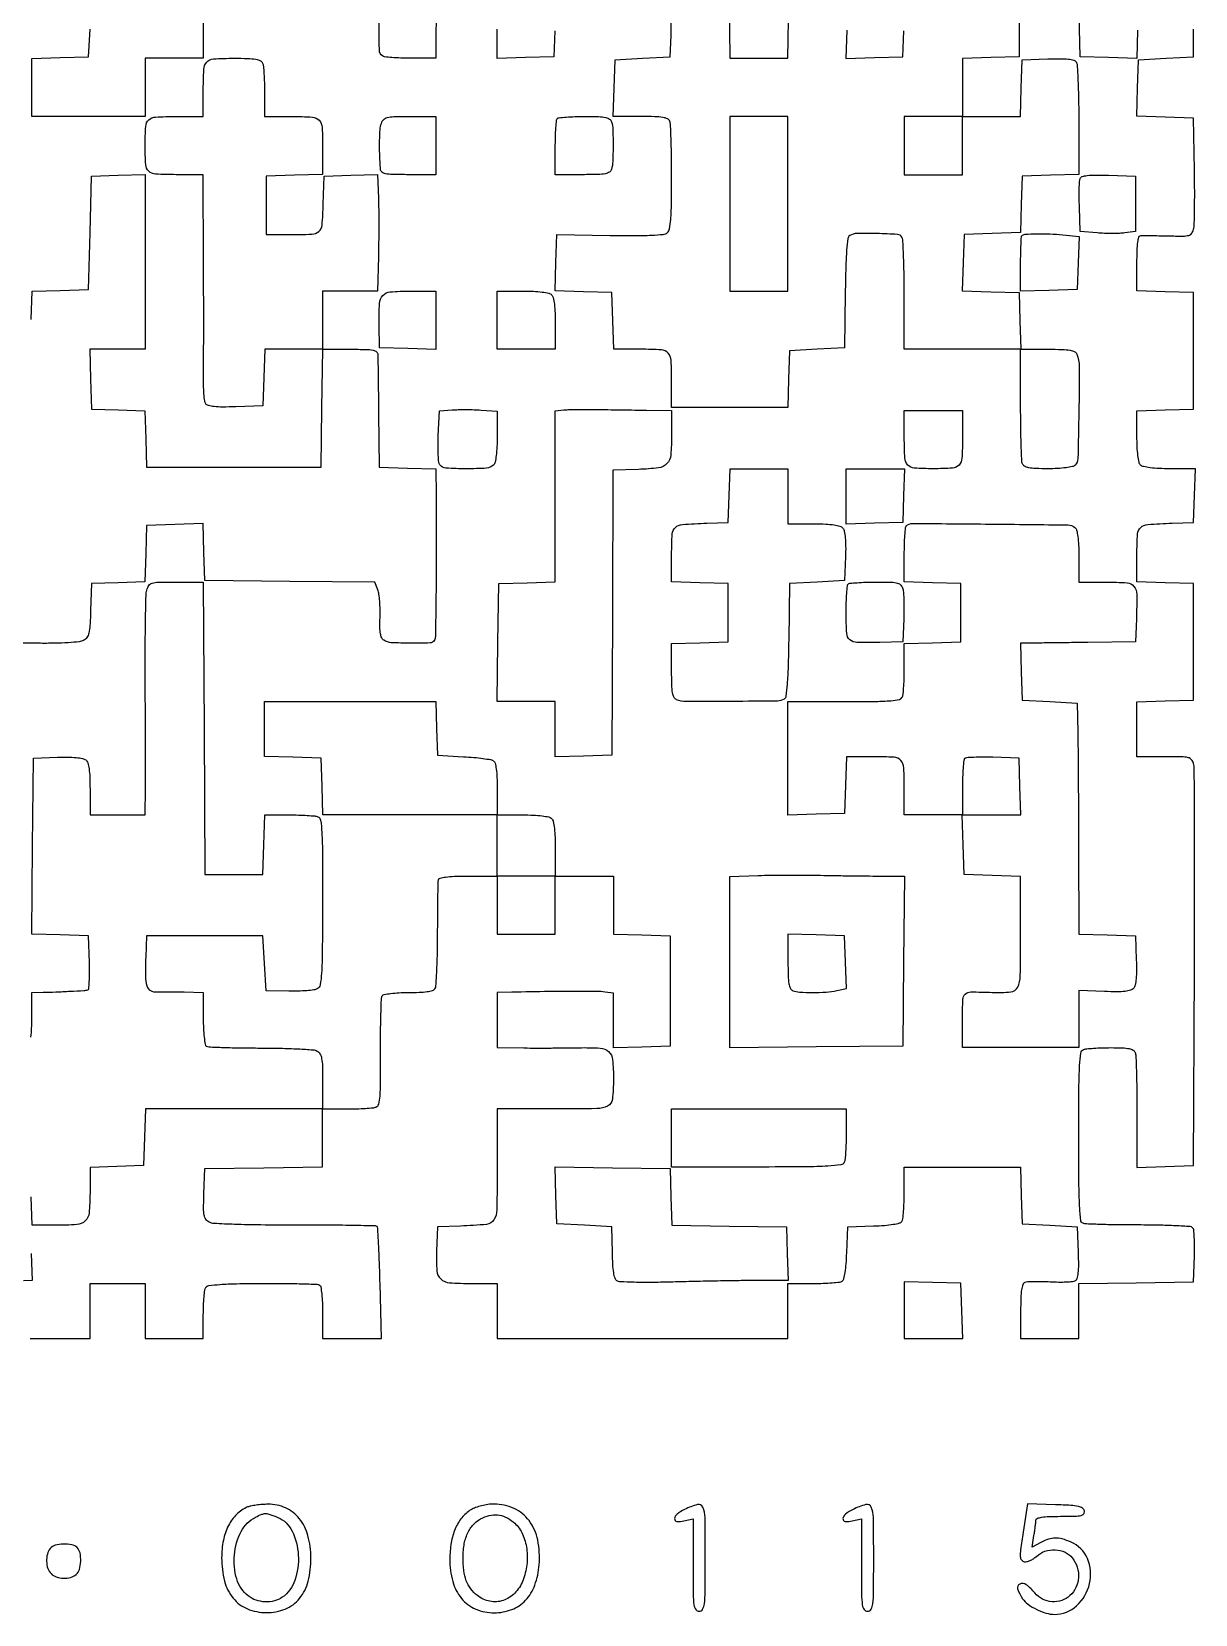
# Model space of a CAD drawing. Extents: x 156 to 936, y 100 to 969.
# Drawn here: x 556 to 936, y 100 to 617 of the extents above; entities that cross this region are included whole.
import ezdxf

# ---------------------------------------------------------------- set-up
doc = ezdxf.new("R2010")
doc.units = 0

msp = doc.modelspace()

# ---------------------------------------------------------------- linework, layer by layer
for points in [[(612, 627), (612, 608), (602.5, 608), (593, 608), (593, 598.5), (593, 589), (574.5, 589), (556, 589), (556, 598.462474), (556, 607.924948), (565.25, 608.212474), (574.5, 608.5), (575, 617.5)], [(783.772065, 626.75), (784.044131, 608), (793.5, 608), (802.955869, 608), (803.227935, 626.75)], [(917.211984, 617.212977), (916.923969, 607.925954), (907.711984, 608.212977), (898.5, 608.5), (898, 627)], [(726.793098, 616.914347), (726.5, 608.5), (717.25, 608.212474), (708, 607.924948), (708, 617.462474)]]:
    msp.add_lwpolyline(points)
for points in [[(688.176663, 623.429085, 0.011759), (688, 615.918213), (688, 608), (679.75, 608.015313, -0.008248), (676.516846, 608.074656, -0.011514), (673.629687, 608.241942, -0.008045), (671.243323, 608.474132, -0.130876), (670.5, 608.765313, -0.235927), (669.520804, 610.675047, -0.002183), (669.422056, 627.023134, -0.002149)], [(878.5, 627), (878.5, 608.5), (869.25, 608.212474), (860, 607.924948), (860, 598.462474), (860, 589), (850.5, 589), (841, 589), (841, 579.5), (841, 570), (850.5, 570), (860, 570), (860, 579.5), (860, 589), (869.462474, 589), (878.924948, 589), (879.212474, 598.25), (879.5, 607.5), (887.914347, 607.793098, -0.008519), (891.914541, 607.864234, -0.027159), (894.5815, 607.721251, -0.039341), (896.340297, 607.389362, -0.187221), (897.149034, 606.793098, -0.12803), (897.478364, 605.767307, -0.00301), (897.732898, 600.676808, -0.006456), (897.919378, 594.668784, -0.004313), (897.984687, 587.787526), (898, 570.075052), (888.75, 569.787526), (879.5, 569.5), (879.212964, 560.287036), (878.925929, 551.074071), (869.712964, 550.787036), (860.5, 550.5), (860.212977, 541.288016), (859.925954, 532.076031), (869.212977, 531.788016), (878.5, 531.5), (878.787526, 522.25), (879.075052, 513), (860.037526, 513), (841, 513), (840.984687, 530.75, 0.003858), (840.925634, 537.634149, 0.005853), (840.758058, 543.617524, 0.002454), (840.530457, 548.715692, 0.132633), (840.234687, 549.628806, 0.237097), (838.756577, 550.491336, 0.008782), (832.113077, 550.790932, 0.011738), (825.598675, 550.817174, 0.134332), (823.159432, 550.098535, 0.227424), (822.548957, 549.146067, 0.011445), (822.17048, 545.368184, 0.012509), (821.884702, 539.871278, 0.003673), (821.719252, 531.421979), (821.5, 513.5), (812.5, 513), (803.5, 512.5), (803.212474, 503.25), (802.924948, 494), (783.962474, 494), (765, 494), (765, 501.918213, 0.011384), (764.829682, 509.397656, 0.174757), (763.860252, 511.745668, 0.195866), (761.658129, 512.79962, 0.014889), (754.930537, 513), (746.075052, 513), (745.787526, 522.25), (745.5, 531.5), (736.212977, 531.788016), (726.925954, 532.076031), (727.212977, 541.288016), (727.5, 550.5), (744.825251, 550.190008, 0.003925), (752.945492, 550.108479, 0.012172), (758.423299, 550.229853, 0.012518), (762.231328, 550.502714, 0.150153), (763.575251, 551.062453, 0.177077), (764.314871, 552.331896, 0.024492), (764.711193, 555.409827, 0.016359), (764.940711, 560.356134, 0.003413), (765, 569.040657, 0.003363), (764.955938, 575.590857, 0.004891), (764.821697, 581.367318, 0.002541), (764.635568, 586.250423, 0.080983), (764.393011, 587.418213, 0.192751), (763.652499, 588.217512, 0.069706), (762.148072, 588.688728, 0.034414), (759.556376, 588.937123, 0.006687), (754.855485, 589), (745.924948, 589), (746.212474, 598.25), (746.5, 607.5), (755.5, 608), (764.5, 608.5), (764.800912, 615.479083, 0.019865), (764.827655, 623.427676, 0.25447)], [(555.5, 190), (575, 190), (575, 199), (575, 208), (584, 208), (593, 208), (593, 199), (593, 190), (602.5, 190), (612, 190), (612.015313, 197.75, -0.00929), (612.078179, 200.807951, -0.01233), (612.255552, 203.584596, -0.009703), (612.503775, 205.877069, -0.11011), (612.811646, 206.729477, -0.22452), (613.785829, 207.344521, -0.012533), (617.450972, 207.698822, -0.01292), (622.850637, 207.944493, -0.00364), (631.280009, 208.048583, -0.003343), (638.132302, 208.037494, -0.00512), (644.07024, 207.927372, -0.001943), (649.157801, 207.761103, -0.129979), (649.983676, 207.510089, -0.217924), (650.385658, 206.907221, -0.011837), (650.701455, 204.586938, -0.016662), (650.926262, 201.720885, -0.01124), (651, 198.440983), (651, 190), (660.589464, 190), (670.178929, 190), (669.74334, 208.012791, 0.002823), (669.536153, 214.957962, 0.004488), (669.271975, 220.898055, 0.001167), (668.983721, 226.062863, 0.183859), (668.750371, 226.582962, 0.193548), (668.219122, 226.809471, 0.000591), (660.670565, 226.956534, 0.003229), (652.098715, 227.058036, 0.001999), (642.027354, 227.071991, -0.002943), (630.799254, 227.108755, -0.006469), (622.214923, 227.298484, -0.004155), (615.587532, 227.585933, -0.11038), (613.891327, 228.05816, -0.116988), (612.848096, 228.981137, -0.108872), (612.296297, 230.298453, -0.047384), (612.103737, 232.555997, -0.006429), (612.210468, 237.306341), (612.5, 245.5), (631.75, 245.771593), (651, 246.043186), (651, 255.521593), (651, 265), (658.918213, 265, 0.007109), (662.067069, 265.044776, 0.008958), (664.979143, 265.179854, 0.007391), (667.407152, 265.372186, 0.06825), (668.431974, 265.61227, 0.244064), (669.303346, 266.594584, 0.041011), (669.729575, 269.156279, 0.01963), (669.931286, 273.774994, 0.002599), (669.923371, 283.561506, -0.00353), (669.930449, 290.281867, -0.005383), (670.040577, 296.1144, -0.002138), (670.20976, 301.100033, -0.129562), (670.468626, 301.949236, -0.212003), (671.085084, 302.370436, -0.014759), (673.21, 302.696074, -0.018614), (675.888158, 302.925143, -0.012026), (679, 303, 0.010596), (682.502241, 303.074227, 0.025122), (685.097841, 303.315308, 0.030263), (686.926361, 303.692359, 0.185205), (687.690983, 304.25, 0.128852), (688.016707, 305.239117, 0.003271), (688.279081, 309.979688, 0.006777), (688.47649, 315.586609, 0.004547), (688.556952, 322, -0.001066), (688.592765, 328.413481, -0.001592), (688.653882, 334.020312, -0.000662), (688.727864, 338.821572, -0.034137), (688.806952, 339.75, -0.294833), (689.337389, 340.346737, -0.035635), (691.144135, 340.712025, -0.025024), (694.011735, 340.936767, -0.007044), (698.5, 341), (708, 341), (708, 331.5), (708, 322), (717.5, 322), (727, 322), (727, 331.5), (727, 341), (736.5, 341), (746, 341), (746, 331.537526), (746, 322.075052), (755.25, 321.787526), (764.5, 321.5), (764.5, 303.5), (764.5, 285.5), (755.25, 285.212474), (746, 284.924948), (746, 293.848975), (746, 302.773001), (743.25, 303.153287, 0.031661), (740.518653, 303.356088, 0.003179), (733.979502, 303.385228, 0.00325), (725.032984, 303.310064, 0.00129), (712.75, 303.09531), (708, 303), (708, 294), (708, 285), (716.75, 284.906082, 0.002418), (720.762235, 284.882421, 0.001368), (725.62411, 284.890566, 0.001366), (730.526104, 284.925579, 0.002246), (734.672502, 284.985146, -0.018785), (741.663365, 284.854338, -0.172549), (744.418594, 283.695911, -0.187123), (745.705564, 281.105428, -0.022785), (746, 274.647529, -0.027758), (745.639958, 268.167132, -0.256016), (744.079378, 265.945033, -0.111012), (740.595536, 265.106701, -0.003756), (726.393011, 265), (708, 265), (708, 246.519052, -0.003808), (707.889657, 232.030744, -0.133381), (706.959562, 228.801452, -0.237188), (704.559671, 227.29884, -0.014978), (696, 226.75303), (688.5, 226.5), (688.203802, 218.520365, 0.025208), (688.288689, 212.139667, 0.193772), (689.555377, 209.493873, 0.168774), (692.405548, 208.264937, 0.018176), (699.69113, 208), (708, 208), (708, 199), (708, 190), (755.5, 190), (803, 190), (803, 199), (803, 208), (811.25, 208.015313, 0.008579), (814.497876, 208.077072, 0.011582), (817.430835, 208.251296, 0.008725), (819.854929, 208.494381, 0.112667), (820.706033, 208.797157, 0.192561), (821.236162, 209.533237, 0.02067), (821.666992, 211.63313, 0.020911), (822.005667, 214.460658, 0.010674), (822.206033, 218.031844), (822.5, 226.5), (830.968156, 226.793967, 0.010674), (834.539342, 226.994333, 0.020911), (837.36687, 227.333008, 0.02067), (839.466763, 227.763838, 0.192561), (840.202843, 228.293967, 0.112667), (840.505619, 229.145071, 0.008725), (840.748704, 231.569165, 0.011582), (840.922928, 234.502124, 0.008579), (840.984687, 237.75), (841, 246), (859.962474, 246), (878.924948, 246), (879.212474, 236.75), (879.5, 227.5), (888.5, 227), (897.5, 226.5), (897.793098, 218.085653, -0.008525), (897.86398, 214.097108, -0.026999), (897.721849, 211.431271, -0.038792), (897.392979, 209.671951, -0.190993), (896.801704, 208.877446, -0.113704), (895.944752, 208.586656, -0.01277), (893.880669, 208.431217, -0.014971), (891.38079, 208.381998, -0.011628), (888.661509, 208.473149, 0.008265), (885.933618, 208.582955, 0.010429), (883.407566, 208.590139, 0.008697), (881.30157, 208.515539, 0.078563), (880.402903, 208.324367, 0.218412), (879.719702, 207.625856, 0.049185), (879.304572, 205.972212, 0.029477), (879.065407, 203.283816, 0.007448), (879, 198.893011), (879, 190), (888.5, 190), (898, 190), (898, 198.977935), (898, 207.955869), (916.75, 208.227935), (935.5, 208.5), (935.792979, 216.907021, 0.010281), (935.839885, 220.193128, 0.014674), (935.735951, 223.108424, 0.010537), (935.52991, 225.49676, 0.171211), (935.187424, 226.212576, 0.182288), (934.389009, 226.573715, 0.003293), (929.645025, 226.847166, 0.007725), (924.049753, 227.046122, 0.005024), (917.581456, 227.111111, -0.003074), (911.075329, 227.151111, -0.004522), (905.35971, 227.273095, -0.002192), (900.510991, 227.44173, -0.081998), (899.437012, 227.662544, -0.281739), (898.626706, 228.717137, -0.013811), (898.267891, 233.291105, -0.010996), (898.050586, 240.866874, -0.001671), (898, 256, -0.001489), (898.047468, 271.940217, -0.012425), (898.269693, 279.152025, -0.020851), (898.66945, 283.245492, -0.272818), (899.581787, 284.393011, -0.066654), (900.581709, 284.630616, -0.008009), (902.846597, 284.821697, -0.009419), (905.55946, 284.955578, -0.007618), (908.474799, 285, -0.009092), (912.220641, 284.931881, -0.040223), (914.40921, 284.675157, -0.077051), (915.715136, 284.197023, -0.176711), (916.393011, 283.418213, -0.081739), (916.635941, 282.239742, -0.00228), (916.821697, 277.026577, -0.004617), (916.955962, 270.875559, -0.003148), (917, 263.880687), (917, 245.924948), (926.25, 246.212474), (935.5, 246.5), (935.775965, 311, 0.000804), (935.842421, 335.887072, 0.001273), (935.810766, 357.214063, 0.000271), (935.725021, 375.961991, 0.0582), (935.506913, 377.75, 0.122617), (934.85145, 379.003915, 0.154504), (933.732859, 379.672196, 0.053326), (931.548599, 379.947537, 0.004711), (925.980948, 380), (917, 380), (917, 388.962474), (917, 397.924948), (926.25, 398.212474), (935.5, 398.5), (935.5, 417.5), (935.5, 436.5), (926.25, 436.787526), (917, 437.075052), (917, 446.018474, -0.014194), (917.190094, 452.713321, -0.199365), (918.215838, 454.834916, -0.165063), (920.527107, 455.811311, -0.009054), (928.5, 456.245668), (935.5, 456.5), (935.788933, 465.25), (936.077866, 474), (927.738933, 474, -0.011007), (924.191211, 474.078112, -0.020282), (921.315326, 474.321952, -0.021049), (919.141383, 474.688939, -0.145022), (918.2, 475.2, -0.144682), (917.689961, 476.138013, -0.021131), (917.322617, 478.298731, -0.02038), (917.078344, 481.152513, -0.011159), (917, 484.662474), (917, 492.924948), (926.25, 493.212474), (935.5, 493.5), (935.5, 512.5), (935.5, 531.5), (926.25, 531.787526), (917, 532.075052), (917, 541.037526, -0.00744), (917.063008, 545.271671, -0.02682), (917.287754, 547.96063, -0.04033), (917.655897, 549.625425, -0.306589), (918.25, 550.103467, -0.021515), (919.076863, 550.136195, -0.001507), (921.397508, 550.121163, -0.002134), (924.165553, 550.083074, -0.001605), (927.209602, 550.018417, 0.005646), (932.010131, 549.955262, 0.063929), (933.891915, 550.19329, 0.171243), (934.879098, 550.858136, 0.099633), (935.494778, 552.16495, 0.053713), (935.711545, 553.768641, 0.003003), (935.817507, 558.807829, 0.004598), (935.852496, 564.817956, 0.00335), (935.785177, 571.5), (935.5, 588.5), (926.212977, 588.788016), (916.925954, 589.076031), (917.212977, 598.288016), (917.5, 607.5), (926.5, 608), (935.5, 608.5), (935.5, 617.5)], [(822.211971, 617.211971), (821.923942, 607.923942), (831.211971, 608.211971), (840.5, 608.5), (840.793967, 616.968156, -0.010674)], [(555.787036, 522.712964), (556.074071, 531.925929), (565.287036, 532.212964), (574.5, 532.5), (575, 551), (575.5, 569.5), (584.25, 569.788933), (593, 570.077866), (593, 541.538933), (593, 513), (583.963788, 513), (574.927576, 513), (575.213788, 503.25), (575.5, 493.5), (584.212982, 493.211607), (592.925964, 492.923214), (593.212982, 483.711607), (593.5, 474.5), (622, 474.5), (650.5, 474.5), (650.771593, 493.75), (651.043186, 513), (641.559119, 513), (632.075052, 513), (631.787526, 503.75), (631.5, 494.5), (622.58457, 494.208654, -0.007944), (618.332898, 494.137309, -0.025705), (615.513495, 494.279833, -0.03681), (613.653136, 494.60971, -0.185161), (612.8057, 495.208654, -0.117273), (612.472739, 496.104403, -0.01088), (612.233776, 498.470667, -0.013533), (612.084856, 501.341813, -0.010219), (612.071215, 504.5, 0.003322), (612.115936, 509.220147, 0.000511), (612.132889, 518.595312, 0.000571), (612.128948, 529.6562, 0.000496), (612.100084, 541.25), (612, 570), (603.106989, 570, -0.013336), (596.429165, 570.178146, -0.177094), (594.202154, 571.129957, -0.190499), (593.197642, 573.264457, -0.015844), (593, 579.5, -0.015844), (593.197642, 585.735543, -0.190499), (594.202154, 587.870043, -0.177094), (596.429165, 588.821854, -0.013336), (603.106989, 589), (612, 589), (612, 596.918213, -0.011337), (612.169516, 604.393226, -0.173918), (613.134562, 606.742703, -0.196524), (615.3277, 607.798229, -0.015117), (622, 608, -0.006853), (626.615452, 607.936736, -0.03487), (629.171299, 607.68772, -0.070374), (630.657806, 607.215888, -0.191418), (631.393011, 606.418213, -0.06844), (631.631074, 605.400281, -0.007317), (631.821697, 602.9751, -0.008902), (631.955615, 600.066073, -0.00705), (632, 596.918213), (632, 589), (640.893011, 589, -0.014732), (647.649006, 588.800898, -0.19511), (649.856224, 587.750156, -0.175559), (650.828717, 585.407908, -0.011491), (651, 577.955738), (651, 570.075052), (641.75, 569.787526), (632.5, 569.5), (632.5, 560), (632.5, 550.5), (639.5, 550.469005, 0.008889), (647.464579, 550.575329, 0.169105), (649.754113, 551.45327, 0.199065), (650.820505, 553.518745, 0.01308), (651.213926, 560.359681), (651.5, 569.5), (660.207246, 569.788309), (668.914492, 570.076619), (669.207246, 562.288309, -0.006726), (669.298293, 558.514339, -0.002901), (669.322782, 553.483128, -0.00287), (669.287037, 548.12706, -0.003796), (669.18946, 543.25), (668.878919, 532), (659.93946, 532), (651, 532), (651, 522.5), (651, 513), (660, 513, -0.005132), (665.148213, 512.947154, -0.042764), (667.465055, 512.700631, -0.126572), (668.589306, 512.166834, -0.218407), (669.027272, 511.25, -0.000629), (669.045193, 509.998923, -0.00002), (669.111959, 504.873438, -0.000038), (669.189954, 498.832095, -0.000027), (669.277272, 492), (669.5, 474.5), (678.75, 474.212474), (688, 473.924948), (688.06114, 465.212474, -0.001916), (688.117374, 447.563634, -0.003036), (688.01582, 432.444569, -0.000694), (687.828052, 419.199996, -0.13532), (687.456417, 417.929481, -0.251427), (686.074829, 417.130014, -0.008778), (679.671786, 417.037927, -0.012251), (673.417168, 417.211078, -0.128937), (671, 417.981733, -0.145042), (670.296549, 418.787634, -0.065655), (669.880608, 420.139776, -0.039696), (669.697883, 422.211865, -0.011575), (669.744484, 425.415828, 0.014584), (669.767238, 428.083735, 0.014739), (669.634065, 430.739012, 0.014689), (669.38236, 433.039877, 0.056305), (669.02527, 434.433535), (668.061571, 436.968254), (640.280786, 437.234127), (612.5, 437.5), (612.211984, 446.787023), (611.923969, 456.074046), (602.711984, 455.787023), (593.5, 455.5), (593.212982, 446.288393), (592.925964, 437.076786), (584.212982, 436.788393), (575.5, 436.5), (575.211278, 427.76446, -0.006717), (574.982155, 422.837825, -0.042881), (574.619535, 420.365203, -0.092602), (573.978095, 418.913279, -0.120255), (572.898558, 417.94571, -0.097176), (571.456775, 417.50342, -0.010071), (567.902961, 417.205027, -0.011564), (563.430998, 417.023813, -0.007219), (558.18728, 417.008414, 0.001455), (552.307766, 417.058921, 0.000781)], [(555.719836, 288.424422, 0.015758), (555.930842, 291.281803, 0.01055), (556, 294.559017), (556, 303), (559.75, 303.080346, 0.004643), (563.815716, 303.205238, 0.002988), (568.527142, 303.42198, 0.001541), (573.031003, 303.670078, 0.036642), (574.288933, 303.836282, 0.331503), (574.594963, 304.181027, 0.007435), (574.761243, 306.52222, 0.013764), (574.842842, 309.38375, 0.008498), (574.788933, 312.75), (574.5, 321.5), (565.234727, 321.787728), (555.969453, 322.075456), (556.234727, 350.787728), (556.5, 379.5), (564.344796, 379.793771, -0.01153), (567.735348, 379.842502, -0.021342), (570.485252, 379.701133, -0.023545), (572.568167, 379.405224, -0.126804), (573.594796, 378.921326, -0.145524), (574.251072, 377.939147, -0.03848), (574.673265, 376.078343, -0.027148), (574.9254, 373.342652, -0.009406), (575, 369.377555), (575, 361), (584, 361), (593, 361), (593.083844, 369.75, 0.00226), (593.109019, 374.722683, 0.000431), (593.106128, 383.760784, 0.00046), (593.083943, 394.31097, 0.000423), (593.041966, 405.159053, -0.002312), (593.041009, 415.561562, -0.00335), (593.144196, 424.748099, -0.001723), (593.310584, 432.529829, -0.055326), (593.56653, 434.409053, -0.089708), (594.24644, 435.911977, -0.177226), (595.300931, 436.658769, -0.062032), (597.340941, 436.94936, -0.004397), (603.098711, 437), (611.980606, 437), (612.240303, 389.25), (612.5, 341.5), (622, 341.5), (631.5, 341.5), (631.786212, 351.25), (632.072424, 361), (639.954425, 361, -0.00708), (643.088399, 360.955618, -0.008931), (645.985679, 360.821719, -0.007355), (648.401214, 360.631094, -0.068342), (649.418015, 360.393087, -0.272447), (650.327914, 359.250255, -0.021452), (650.721615, 355.226208, -0.012615), (650.93053, 348.122153, -0.001507), (650.948701, 332.400922, -0.001426), (650.872412, 316.209795, -0.013588), (650.632107, 309.295257, -0.027507), (650.185933, 305.496428, -0.239318), (649.198898, 304.175475, -0.083104), (648.127849, 303.851829, -0.011358), (645.795926, 303.606281, -0.012799), (642.996123, 303.447639, -0.010497), (640, 303.41764), (632.5, 303.5), (632, 312.5), (631.5, 321.5), (612.5, 321.5), (593.5, 321.5), (593.199088, 314.520917, 0.011562), (593.073737, 308.243723, 0.075613), (593.556157, 305.13787, 0.187618), (594.748394, 303.651285, 0.148891), (596.769349, 303.181706, -0.013226), (598.224554, 303.241195, -0.003569), (600.533809, 303.257983, -0.003611), (603.15689, 303.239384, -0.003735), (605.75, 303.182888), (612, 303), (612, 294.559017, 0.010998), (612.072133, 291.280057, 0.016347), (612.292105, 288.417042, 0.01144), (612.600851, 286.096126, 0.218923), (612.994399, 285.503461, 0.128342), (613.799337, 285.255977, 0.002057), (618.595019, 285.06942, 0.005251), (624.20127, 284.933359, 0.00344), (630.663947, 284.888889, -0.00546), (637.185457, 284.817672, -0.007762), (642.978466, 284.601123, -0.004729), (647.823453, 284.298669, -0.105285), (649.169548, 283.909261, -0.140076), (650.125254, 282.98303, -0.085379), (650.671636, 281.497172, -0.039185), (650.93676, 278.949716, -0.006343), (651, 273.964816), (651, 265), (622.037526, 265), (593.075052, 265), (592.787526, 255.75), (592.5, 246.5), (583.75, 246.211067), (575, 245.922134), (575, 237.496251, -0.022453), (574.70945, 231.029338, -0.186288), (573.433752, 228.442495, -0.169716), (570.685828, 227.254489, -0.01796), (563.603267, 227), (556.075052, 227), (555.787526, 236.25)], [(555.788933, 217.75), (556.077866, 209), (553.288933, 208.844005, -0.011673)]]:
    msp.add_lwpolyline(points, format="xyb")
for points in [[(688, 579.5), (688, 570), (679, 570, -0.005267), (673.877809, 570.053958, -0.042155), (671.532161, 570.301937, -0.119524), (670.365396, 570.833523, -0.212374), (669.880272, 571.75, -0.009008), (669.62874, 576.746987, -0.012986), (669.60082, 581.172976, -0.013319), (669.767035, 584.760418, -0.06481), (670.175261, 586.75, -0.111269), (670.944688, 587.995342, -0.140504), (672.117125, 588.661281, -0.053935), (674.280606, 588.943267, -0.005461), (679.475249, 589), (688, 589)], [(745.385074, 587.25, -0.064154), (745.782024, 584.799967, -0.008578), (745.862406, 579.558278, -0.008864), (745.760004, 574.320747, -0.059214), (745.356825, 571.75, -0.183484), (744.682458, 570.838152, -0.097174), (743.356761, 570.312736, -0.040034), (740.912197, 570.058633, -0.005887), (735.932612, 570), (727, 570), (727, 578.833333, -0.007039), (727.048334, 582.266524, -0.010477), (727.195833, 585.267708, -0.005871), (727.400808, 587.76784, -0.174709), (727.666667, 588.333333, -0.172877), (728.226043, 588.598749, -0.006541), (730.565622, 588.804167, -0.011105), (733.383612, 588.95164, -0.007519), (736.599279, 589, -0.006682), (741.156248, 588.939097, -0.042497), (743.454768, 588.681349, -0.099305), (744.721041, 588.154059, -0.174105)], [(916.5, 560.5), (916.5, 551.5), (913, 551, -0.025271), (911.275512, 550.842002, -0.010209), (908.9125, 550.79375, -0.010071), (906.362159, 550.845125, -0.012595), (904, 551), (898.5, 551.5), (898.205027, 559.411609, -0.006757), (898.130652, 562.542211, -0.008847), (898.151984, 565.403842, -0.006825), (898.2445, 567.787219, -0.078651), (898.438673, 568.700781, -0.222283), (899.127059, 569.364206, -0.05328), (900.715903, 569.724548, -0.030281), (903.338027, 569.871594, -0.007113), (907.733647, 569.789171), (916.5, 569.5)], [(892.787814, 550.382182), (898.075629, 549.846638), (897.787814, 541.173319), (897.5, 532.5), (888.25, 532.212474), (879, 531.924948), (879, 540.795808, -0.004454), (879.030559, 544.225975, -0.00692), (879.124207, 547.183248, -0.002644), (879.252444, 549.70626, -0.186278), (879.422831, 550.083333, -0.181623), (880.477265, 550.552605, -0.009261), (884.285458, 550.708361, -0.015059), (888.574282, 550.675087, -0.015767)], [(688, 522.462474), (688, 512.924948), (678.782483, 513.212474), (669.564966, 513.5), (669.444772, 521, -0.016191), (669.559222, 527.997078, -0.175149), (670.631206, 530.564595, -0.189783), (673.056382, 531.746259, -0.019575), (679.535184, 532), (688, 532)], [(725.8, 530.8, -0.144849), (726.310542, 529.860329, -0.021091), (726.677711, 527.693122, -0.020332), (726.92177, 524.828493, -0.011084), (727, 521.3), (727, 513), (717.5, 513), (708, 513), (708, 522.5), (708, 532), (716.3, 532, -0.011084), (719.828493, 531.92177, -0.020332), (722.693122, 531.677711, -0.021091), (724.860329, 531.310542, -0.144849)], [(897.393011, 511.418213, -0.09206), (898.145544, 507.347604, -0.003894), (898.019097, 492.616753, -0.00225), (897.699267, 477.295436, -0.192327), (896.8, 475.2, -0.142062), (895.888147, 474.698102, -0.021703), (893.825282, 474.327993, -0.021121), (891.136184, 474.08019, -0.012415), (887.906989, 474, -0.008396), (883.936493, 474.066678, -0.038703), (881.652556, 474.321129, -0.075375), (880.30029, 474.797625, -0.180715), (879.606989, 475.581787, -0.081716), (879.364071, 476.759931, -0.002287), (879.178303, 481.9624, -0.004625), (879.044039, 488.101301, -0.003154), (879, 495.081787), (879, 513), (887.893011, 513, -0.00673), (892.571713, 512.937024, -0.034532), (895.154102, 512.688469, -0.06988), (896.653872, 512.217093, -0.192406)], [(708, 484.60745, -0.01127), (707.921487, 481.124654, -0.020452), (707.676896, 478.286781, -0.02119), (707.309293, 476.135567, -0.144437), (706.8, 475.2, -0.183586), (704.503234, 474.168066, -0.015501), (697.901061, 473.982213, -0.014408), (691.273847, 474.192173, -0.219069), (689.299234, 475.25, -0.136664), (688.948385, 476.138671, -0.012375), (688.756713, 478.540846, -0.01533), (688.685847, 481.466635, -0.011392), (688.780293, 484.69756), (689.207007, 492.895119), (693.353504, 493.19756, -0.012965), (695.315435, 493.289605, -0.006305), (697.824154, 493.310534, -0.006249), (700.437301, 493.266715, -0.008973), (702.75, 493.15745), (708, 492.814901)], [(756.75, 493.10866), (765, 493), (765, 485.19113, -0.021303), (764.712738, 478.452008, -0.170444), (763.4562, 475.659626, -0.173674), (760.742164, 474.293284, -0.022303), (754.142024, 473.778245), (745.784048, 473.5), (745.642024, 427), (745.5, 380.5), (736.25, 380.212474), (727, 379.924948), (727, 388.962474), (727, 398), (717.478407, 398), (707.956814, 398), (708.228407, 417.25), (708.5, 436.5), (717.75, 436.787526), (727, 437.075052), (727, 464.971103), (727, 492.867155), (729.75, 493.183578, -0.020403), (731.297732, 493.297944, -0.004168), (734.042188, 493.365532, -0.004384), (737.235536, 493.389538, -0.004104), (740.5, 493.35866, 0.000363), (744.159006, 493.29667, 0.000208), (748.573437, 493.22692, 0.000208), (753.011616, 493.160484, 0.000346)], [(860, 484.106989, -0.013336), (859.821854, 477.429165, -0.177094), (858.870043, 475.202154, -0.190499), (856.735543, 474.197642, -0.015844), (850.5, 474, -0.015844), (844.264457, 474.197642, -0.190499), (842.129957, 475.202154, -0.177094), (841.178146, 477.429165, -0.013336), (841, 484.106989), (841, 493), (850.5, 493), (860, 493)], [(803, 465), (803, 456), (811.377555, 456, -0.009406), (815.342652, 455.9254, -0.027148), (818.078343, 455.673265, -0.03848), (819.939147, 455.251072, -0.145524), (820.921326, 454.594796, -0.126804), (821.405224, 453.568167, -0.023545), (821.701133, 451.485252, -0.021342), (821.842502, 448.735348, -0.01153), (821.793771, 445.344796), (821.5, 437.5), (812.5, 437), (803.5, 436.5), (803.226647, 418.044584, -0.003561), (803.035521, 409.331725, -0.012194), (802.732937, 403.675066, -0.01105), (802.342971, 399.785498, -0.224357), (801.726647, 398.809897, -0.139323), (799.565733, 398.167174, -0.001615), (784.486505, 398.031392, -0.002285), (769.754359, 398.013648, -0.091011), (766.581787, 398.606989, -0.192061), (765.783328, 399.344751, -0.070053), (765.311792, 400.839867, -0.03465), (765.063076, 403.412948, -0.006773), (765, 408.069463), (765, 416.924948), (774.25, 417.212474), (783.5, 417.5), (783.5, 427), (783.5, 436.5), (774.25, 436.787526), (765, 437.075052), (765, 446.018474, -0.014194), (765.190094, 452.713321, -0.199365), (766.215838, 454.834916, -0.165063), (768.527107, 455.811311, -0.009054), (776.5, 456.245668), (783.5, 456.5), (783.788933, 465.25), (784.077866, 474), (793.538933, 474), (803, 474)], [(896.737036, 454.803278, -0.160128), (897.299915, 453.906493, -0.027446), (897.681032, 451.904037, -0.023191), (897.924577, 449.106067, -0.010113), (898, 445.377555), (898, 437), (906.980948, 437, -0.017192), (913.752097, 436.767116, -0.20709), (916.017836, 435.595696, -0.171789), (916.939951, 433.02952, -0.011142), (916.798618, 424.988223), (916.5, 417.5), (901, 417.298287, 0.000033), (894.824091, 417.217513, 0.000041), (889.087414, 417.141643, 0.000033), (884.271212, 417.077239, 0.000312), (882.212474, 417.048287), (878.924948, 417), (879.212474, 407.75), (879.5, 398.5), (888.5, 398), (897.5, 397.5), (897.670976, 388, -0.002374), (897.742092, 382.632423, -0.000468), (897.814941, 373.003211, -0.000496), (897.878173, 361.785333, -0.000461), (897.920976, 350.287526), (898, 322.075052), (907.25, 321.787526), (916.5, 321.5), (916.793771, 313.655204, -0.011559), (916.84217, 310.273852, -0.021189), (916.701223, 307.522092, -0.023197), (916.407018, 305.433375, -0.127282), (915.926516, 304.411457, -0.146513), (914.938809, 303.75425, -0.046044), (913.181635, 303.390478, -0.029245), (910.511406, 303.247105, -0.008463), (906.382745, 303.33695), (898, 303.661394), (898, 294.330697), (898, 285), (879, 285), (860, 285), (860, 294, -0.009036), (860.121822, 300.740614, -0.198521), (860.922758, 302.495865, -0.191866), (862.739711, 303.20402, -0.008357), (869.684577, 303.035926, 0.033542), (875.792074, 303.195655, 0.26383), (878.032459, 304.758538, 0.10785), (878.886598, 308.391551, 0.00401), (879, 322.529862), (879, 340.924948), (869.75, 341.212474), (860.5, 341.5), (860.213788, 351.25), (859.927576, 361), (850.463788, 361), (841, 361), (841, 368.918213, 0.011384), (840.829682, 376.397656, 0.174757), (839.860252, 378.745668, 0.195866), (837.658129, 379.79962, 0.014889), (830.930537, 380), (822.075052, 380), (821.787526, 370.75), (821.5, 361.5), (812.25, 361.212474), (803, 360.924948), (803, 379.462474), (803, 398), (821.393011, 398, 0.002472), (831.723448, 398.051073, 0.018295), (836.640441, 398.27975, 0.036273), (839.393178, 398.711497, 0.24904), (840.393011, 399.581787, 0.068336), (840.631047, 400.59865, 0.007357), (840.821697, 403.013877, 0.008933), (840.955612, 405.910777, 0.007082), (841, 409.044262), (841, 416.924948), (850.25, 417.212474), (859.5, 417.5), (859.5, 427), (859.5, 436.5), (850.25, 436.787526), (841, 437.075052), (841, 445.870859, -0.007097), (841.048533, 449.289852, -0.010554), (841.196628, 452.279527, -0.005952), (841.402491, 454.769004, -0.174487), (841.669373, 455.33604, -0.200667), (843.635009, 456.142473, -0.000731), (869.104544, 455.933327, -0.000825), (894.447782, 455.64632, -0.171592)], [(840.529566, 434.738223, -0.046297), (840.732976, 433.422419, -0.008315), (840.842764, 430.941177, -0.008911), (840.871285, 428.020953, -0.007951), (840.798618, 424.988223), (840.5, 417.5), (833, 417.315794, -0.010693), (825.51903, 417.292068, -0.176435), (823.226535, 418.174624, -0.201594), (822.193103, 420.28067, -0.014582), (822, 426.900721, -0.007093), (822.048337, 430.308076, -0.010548), (822.195833, 433.287503, -0.005945), (822.400859, 435.768532, -0.174504), (822.666667, 436.333333, -0.173043), (823.226591, 436.598788, -0.00648), (825.57982, 436.804167, -0.011049), (828.413417, 436.951642, -0.007476), (831.647615, 437, -0.005362), (836.756839, 436.945207, -0.057037), (838.81425, 436.664922, -0.156204), (839.885482, 435.994429, -0.11443)], [(688.211067, 389.25), (688.5, 380.5), (697, 380, -0.007979), (700.346792, 379.749484, -0.010698), (703.370312, 379.409226, -0.008061), (705.869389, 379.032598, -0.102535), (706.75, 378.690983, -0.188703), (707.314643, 377.905665, -0.029014), (707.689017, 375.983238, -0.024001), (707.92738, 373.22901, -0.009585), (708, 369.440983), (708, 361), (716.3, 361, -0.011084), (719.828493, 360.92177, -0.020332), (722.693122, 360.677711, -0.021091), (724.860329, 360.310542, -0.144849), (725.8, 359.8, -0.147006), (726.316915, 358.838945, -0.020534), (726.681818, 356.584848, -0.019692), (726.923212, 353.57572, -0.010168), (727, 349.8), (727, 341), (717.5, 341), (708, 341), (708, 351), (708, 361), (679.537526, 361), (651.075052, 361), (650.787526, 370.25), (650.5, 379.5), (641.25, 379.787526), (632, 380.075052), (632, 389.037526), (632, 398), (659.961067, 398), (687.922134, 398)], [(860.702644, 379.369311, 0.173269), (860.422807, 378.77838, 0.006396), (860.206402, 376.278277, 0.010972), (860.050964, 373.269043, 0.007416), (860, 369.833333), (860, 361), (869.537526, 361), (879.075052, 361), (878.787526, 370.25), (878.5, 379.5), (869.952644, 379.785977, 0.007913), (866.626528, 379.84459, 0.011703), (863.709672, 379.781547, 0.007016), (861.290922, 379.638564, 0.179987)], [(831.765819, 341.037566), (841.031637, 341), (840.765819, 313.25), (840.5, 285.5), (812.25, 285.234427), (784, 284.968853), (784, 312.946901), (784, 340.924948), (793.25, 341.212474, -0.004375), (797.512192, 341.307635, -0.002418), (802.720312, 341.353137, -0.00241), (807.999657, 341.348281, -0.003875), (812.5, 341.287566, 0.001274), (817.00143, 341.203418, 0.000792), (822.284334, 341.126499, 0.000794), (827.497552, 341.067131, 0.001436)], [(803, 313.144515, 0.006687), (803.062877, 308.443624, 0.034414), (803.311272, 305.851928, 0.069706), (803.782488, 304.347501, 0.192751), (804.581787, 303.606989, 0.078039), (806.798187, 303.133083, 0.014165), (811.014952, 303.021077, 0.0162), (815.448713, 303.172638, 0.032719), (818.912002, 303.6324), (822.074004, 304.264801), (821.787002, 312.8824), (821.5, 321.5), (812.25, 321.787526), (803, 322.075052)], [(822, 257.081787, -0.006906), (821.956553, 253.936322, -0.008768), (821.825431, 251.034629, -0.007138), (821.63892, 248.616176, -0.0689), (821.405721, 247.614908, -0.274993), (820.276471, 246.724532, -0.018881), (816.056676, 246.33014, -0.012041), (808.727387, 246.10026, -0.001524), (792.905721, 246.033408), (765, 246.000575), (765, 255.500287), (765, 265), (793.5, 265), (822, 265)], [(764.787236, 236.271928), (765.074471, 227.043857), (783.787236, 226.771928), (802.5, 226.5), (802.788933, 217.75), (803.077866, 209), (791.788933, 208.964118, 0.002609), (786.338236, 208.918354, 0.001143), (779.116124, 208.803516, 0.001131), (771.451536, 208.64676, 0.001515), (764.5, 208.467779, -0.005294), (758.270817, 208.354497, -0.007808), (752.801753, 208.39835, -0.004111), (748.200335, 208.544983, -0.13349), (747.144267, 208.878025, -0.176102), (746.511671, 209.707977, -0.035468), (746.078368, 211.544231, -0.026396), (745.784685, 214.251804, -0.009511), (745.644267, 218.124364), (745.5, 226.5), (736.5, 227), (727.5, 227.5), (727.21218, 236.772204), (726.924361, 246.044409), (745.71218, 245.772204), (764.5, 245.5)], [(626.5, 135.045972, 0.097352), (622.949624, 132.687818, 0.079403), (620.249811, 128.999983, 0.069163), (618.565078, 124.166054, 0.049353), (618, 118.455137, 0.062175), (618.94747, 110.865204, 0.109436), (621.776941, 105.244773, 0.124591), (626.40957, 101.806351, 0.095583), (632.610151, 100.549364, 0.098987), (638.783167, 101.72317, 0.126064), (643.4295, 105.154087, 0.109941), (646.268322, 110.813368, 0.063011), (647.187537, 118.431117, 0.064995), (646.195424, 125.703943, 0.102785), (643.354316, 131.293805, 0.119086), (638.881425, 134.755614, 0.109222), (633.173275, 135.936614, 0.015176), (631.237406, 135.851552, 0.014606), (629.285274, 135.648841, 0.014698), (627.577076, 135.369537, 0.050225)], [(699.419965, 134.114322, 0.085609), (696.481891, 131.545765, 0.069499), (694.317646, 127.958285, 0.059933), (692.988711, 123.410963, 0.040024), (692.529855, 118, 0.067474), (693.481263, 110.731226, 0.106909), (696.358677, 105.175789, 0.120116), (700.986593, 101.724342, 0.100767), (707, 100.5, 0.091739), (712.76054, 101.565898, 0.113386), (717.279253, 104.602816, 0.103178), (720.305609, 109.565363, 0.065568), (721.728573, 116.207362, 0.070098), (721.244791, 124.278371, 0.110468), (718.427275, 130.589602, 0.12576), (713.51356, 134.568553, 0.108032), (707, 135.992524, 0.032595), (704.983197, 135.86091, 0.028147), (702.897258, 135.467066, 0.029083), (700.965057, 134.867162, 0.047135)], [(769.25, 134.254619, 0.046978), (766.748702, 132.701445, 0.216999), (765.961039, 131.238351, 0.405652), (766.705805, 130.361725, 0.078161), (769, 130.5), (772, 131.158911), (772, 116.079455, 0.002207), (772.042022, 106.557237, 0.030768), (772.283158, 103.134932, 0.11903), (772.881934, 101.585666, 0.246054), (774, 101, 0.267644), (775.131287, 101.652291, 0.103099), (775.721429, 103.4375, 0.026629), (775.959338, 107.362042, 0.001825), (776, 118.5, 0.003467), (775.908835, 131.645842, 0.098041), (775.203983, 134.963736, 0.372048), (773.429404, 135.828959, 0.050814)], [(824.25, 134.254619, 0.046978), (821.748702, 132.701445, 0.216999), (820.961039, 131.238351, 0.405652), (821.705805, 130.361725, 0.078161), (824, 130.5), (827, 131.158911), (827, 116.079455, 0.002207), (827.042022, 106.557237, 0.030768), (827.283158, 103.134932, 0.11903), (827.881934, 101.585666, 0.246054), (829, 101, 0.267644), (830.131287, 101.652291, 0.103099), (830.721429, 103.4375, 0.026629), (830.959338, 107.362042, 0.001825), (831, 118.5, 0.003467), (830.908835, 131.645842, 0.098041), (830.203983, 134.963736, 0.372048), (828.429404, 135.828959, 0.050814)], [(879.822571, 126.786048, 0.003577), (878.999618, 121.052891, 0.043237), (878.890649, 118.830579, 0.152632), (879.275793, 117.743005, 0.189734), (880.182083, 117.184222, 0.104083), (881.014748, 117.209144, 0.044311), (882.076667, 117.568026, 0.041305), (883.181222, 118.167197, 0.042633), (884.15977, 118.934222, -0.106024), (886.944229, 120.598641, -0.094235), (890.289976, 121.068741, -0.096556), (893.50597, 120.278881, -0.118279), (895.92742, 118.365141, -0.183747), (897.910487, 112.02359, -0.193217), (895.12116, 106.130754, -0.210044), (889.264499, 104.105683, -0.200141), (883.653454, 107, 0.057591), (880.812947, 109.679479, 0.276488), (878.690057, 109.896081, 0.384453), (878.010119, 108.282992, 0.069075), (879.630693, 105.116873, 0.084344), (881.437092, 103.288314, 0.04186), (884.242123, 101.608672, 0.041628), (887.341006, 100.397256, 0.072488), (890.066752, 100, 0.187328), (897.301574, 102.809146, 0.152408), (901.517481, 110.044599, 0.156783), (900.811498, 118.23935, 0.197002), (895.465701, 123.578778, 0.029478), (892.535496, 124.604891, 0.071993), (890.274892, 124.910011, 0.078182), (888.134967, 124.552317, 0.039783), (885.617638, 123.484472), (882.735275, 121.981265), (883.356632, 125.740633, 0.004571), (883.595313, 127.271573, 0.004987), (883.798698, 128.762873, 0.004687), (883.948031, 130.042249, 0.02451), (883.988994, 130.75, -0.313315), (884.405032, 131.337644, -0.048557), (885.864321, 131.710951, -0.030026), (888.274851, 131.936681, -0.008334), (892.073324, 132, 0.00535), (896.744484, 132.049982, 0.050292), (898.734933, 132.293825, 0.173667), (899.593121, 132.839431, 0.215651), (899.811897, 133.75, 0.199108), (899.205968, 134.670664, 0.096216), (897.885321, 135.23495, 0.039315), (895.39891, 135.56854, 0.005862), (890.35027, 135.786048), (881.223394, 136.072095)], [(636.359797, 131.623027, -0.184236), (641.036242, 127.176818, -0.098235), (643.042115, 119.334353, -0.095088), (641.922571, 111.094646, -0.160131), (637.783205, 105.560704, -0.090471), (635.237728, 104.391565, -0.072919), (632.238997, 104.076962, -0.072103), (629.243351, 104.63759, -0.084589), (626.70725, 106.015637, -0.154434), (622.935206, 111.554947, -0.096299), (622.149342, 119.43662, -0.096502), (624.372631, 127.024321, -0.155903), (629.096399, 131.735258, -0.022767), (631.09856, 132.65154, -0.100112), (632.36933, 132.888179, -0.08259), (633.749816, 132.636607, -0.01268)], [(713.751521, 129.750127, -0.100727), (716.287079, 126.19129, -0.069947), (717.648978, 121.430108, -0.065184), (717.695404, 116.126937, -0.064886), (716.376049, 110.981819, -0.09755), (713.732942, 106.90409, -0.121804), (709.918818, 104.519189, -0.129253), (705.61024, 104.263357, -0.117725), (701.560179, 106.131323, -0.063566), (699.361857, 108.36546, -0.072961), (697.915445, 110.98382, -0.060663), (697.112989, 114.293729, -0.029151), (696.85767, 118.661532, -0.046962), (697.276835, 123.119407, -0.069249), (698.533519, 126.838146, -0.079934), (700.577145, 129.67851, -0.093106), (703.314715, 131.559038, -0.065158), (706.11032, 132.381405, -0.082078), (708.804273, 132.36032, -0.081592), (711.360401, 131.472084, -0.063513)], [(561.997445, 121.496921, 0.110184), (561.061938, 119.669943, 0.072339), (560.803002, 117.311075, 0.072799), (561.225886, 114.992862, 0.115414), (562.285714, 113.285714, 0.115414), (563.992862, 112.225886, 0.072799), (566.311075, 111.803002, 0.072339), (568.669943, 112.061938, 0.110184), (570.496921, 112.997445, 0.153918), (571.544961, 114.623096, 0.05826), (571.955561, 117.325137, 0.05818), (571.731204, 120.061377, 0.147904), (570.8, 121.8, 0.147904), (569.061377, 122.731204, 0.05818), (566.325137, 122.955561, 0.05826), (563.623096, 122.544961, 0.153918)]]:
    msp.add_lwpolyline(points, format="xyb", close=True)
for points in [[(784, 560.5), (784, 532), (793.5, 532), (803, 532), (803, 560.5), (803, 589), (793.5, 589), (784, 589)], [(840.788933, 465.25), (840.5, 456.5), (831.25, 456.212474), (822, 455.924948), (822, 464.962474), (822, 474), (831.538933, 474), (841.077866, 474)], [(840.999039, 199.25), (841, 190), (850.537526, 190), (860.075052, 190), (859.787526, 199.060359), (859.5, 208.120719), (850.249039, 208.310359), (840.998078, 208.5)]]:
    msp.add_lwpolyline(points, close=True)

doc.saveas('drawing.dxf')
